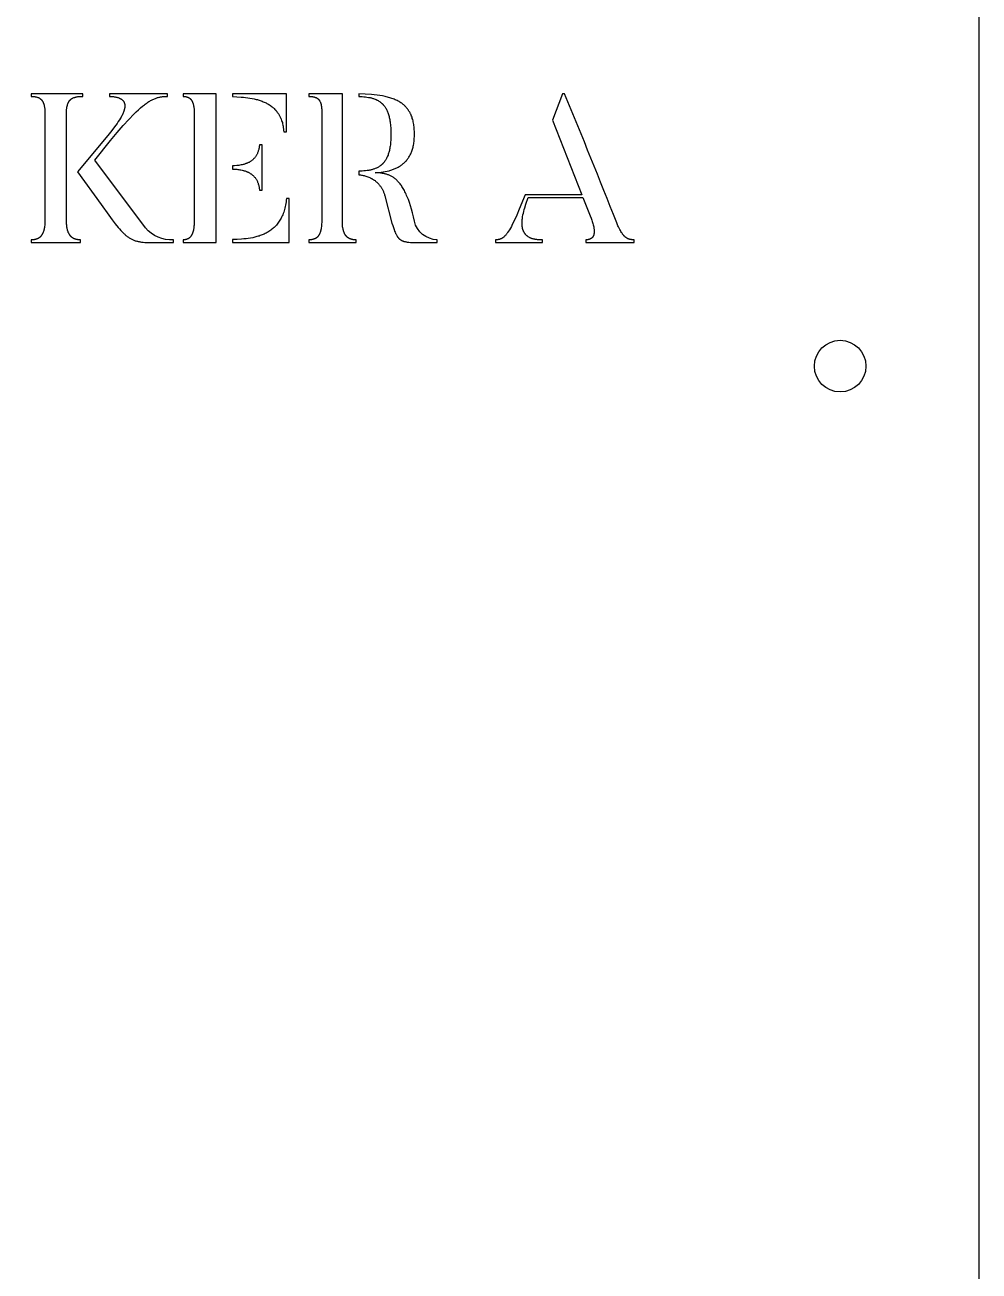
# Model space of a CAD drawing. Header units: millimetres. Extents: x 3735 to 5333, y 3252 to 4770.
# Drawn here: x 5236.9 to 5333.1, y 3485.7 to 3611.3 of the extents above; entities that cross this region are included whole.
import ezdxf

# ---------------------------------------------------------------- set-up
doc = ezdxf.new("R2010")
doc.units = ezdxf.units.MM
doc.layers.add('ext', color=18, linetype='Continuous', true_color=0x000000)
doc.layers.add('MASHARAB', color=6, linetype='Continuous', true_color=0xff00ff)

msp = doc.modelspace()

# ---------------------------------------------------------------- linework, layer by layer
at = {"layer": 'ext'}
msp.add_lwpolyline([(5333.06, 3736.8), (4465.06, 3736.8), (4465.06, 3251.8), (5333.06, 3251.8)], close=True, dxfattribs=at)
at = {"layer": 'MASHARAB'}
for points in [[(5242.74, 3604.05), (5242.74, 3604.33), (5237.54, 3604.33), (5237.54, 3604.05), (5237.63, 3604.05), (5237.71, 3604.05), (5237.79, 3604.04), (5237.83, 3604.04), (5237.87, 3604.03), (5237.9, 3604.03), (5237.94, 3604.02), (5237.98, 3604.02), (5238.01, 3604.01), (5238.04, 3604), (5238.08, 3603.99), (5238.11, 3603.98), (5238.14, 3603.97), (5238.18, 3603.96), (5238.21, 3603.95), (5238.24, 3603.94), (5238.27, 3603.93), (5238.3, 3603.91), (5238.32, 3603.9), (5238.35, 3603.88), (5238.38, 3603.87), (5238.4, 3603.85), (5238.42, 3603.84), (5238.43, 3603.83), (5238.44, 3603.82), (5238.46, 3603.81), (5238.47, 3603.8), (5238.48, 3603.79), (5238.49, 3603.78), (5238.5, 3603.77), (5238.51, 3603.76), (5238.53, 3603.75), (5238.54, 3603.74), (5238.55, 3603.73), (5238.56, 3603.72), (5238.57, 3603.71), (5238.58, 3603.69), (5238.59, 3603.68), (5238.6, 3603.67), (5238.61, 3603.66), (5238.63, 3603.63), (5238.65, 3603.6), (5238.67, 3603.57), (5238.69, 3603.54), (5238.7, 3603.51), (5238.72, 3603.48), (5238.73, 3603.45), (5238.75, 3603.41), (5238.76, 3603.38), (5238.78, 3603.34), (5238.79, 3603.31), (5238.8, 3603.27), (5238.81, 3603.23), (5238.82, 3603.19), (5238.83, 3603.15), (5238.84, 3603.1), (5238.85, 3603.06), (5238.86, 3603.01), (5238.87, 3602.97), (5238.88, 3602.92), (5238.89, 3602.82), (5238.9, 3602.71), (5238.9, 3602.6), (5238.91, 3602.49), (5238.91, 3602.37), (5238.91, 3591.57), (5238.91, 3591.43), (5238.9, 3591.3), (5238.9, 3591.18), (5238.89, 3591.07), (5238.87, 3590.95), (5238.86, 3590.85), (5238.84, 3590.74), (5238.83, 3590.7), (5238.82, 3590.65), (5238.81, 3590.6), (5238.8, 3590.56), (5238.79, 3590.51), (5238.77, 3590.47), (5238.76, 3590.43), (5238.74, 3590.39), (5238.73, 3590.35), (5238.71, 3590.31), (5238.7, 3590.27), (5238.68, 3590.24), (5238.66, 3590.2), (5238.64, 3590.17), (5238.62, 3590.13), (5238.6, 3590.1), (5238.58, 3590.07), (5238.56, 3590.04), (5238.54, 3590.01), (5238.52, 3589.99), (5238.49, 3589.96), (5238.47, 3589.93), (5238.45, 3589.91), (5238.42, 3589.89), (5238.4, 3589.86), (5238.37, 3589.84), (5238.34, 3589.82), (5238.31, 3589.8), (5238.29, 3589.79), (5238.26, 3589.77), (5238.23, 3589.75), (5238.2, 3589.74), (5238.17, 3589.72), (5238.14, 3589.71), (5238.1, 3589.7), (5238.07, 3589.68), (5238.04, 3589.67), (5238, 3589.66), (5237.97, 3589.65), (5237.93, 3589.64), (5237.9, 3589.64), (5237.86, 3589.63), (5237.82, 3589.62), (5237.78, 3589.62), (5237.75, 3589.61), (5237.71, 3589.61), (5237.67, 3589.61), (5237.63, 3589.61), (5237.59, 3589.61), (5237.54, 3589.61), (5237.54, 3589.33), (5242.51, 3589.33), (5242.51, 3589.61), (5242.47, 3589.61), (5242.42, 3589.61), (5242.38, 3589.61), (5242.34, 3589.61), (5242.3, 3589.61), (5242.26, 3589.62), (5242.22, 3589.62), (5242.18, 3589.63), (5242.15, 3589.64), (5242.11, 3589.64), (5242.07, 3589.65), (5242.04, 3589.66), (5242, 3589.67), (5241.97, 3589.68), (5241.93, 3589.7), (5241.9, 3589.71), (5241.87, 3589.72), (5241.83, 3589.74), (5241.8, 3589.75), (5241.77, 3589.77), (5241.74, 3589.79), (5241.71, 3589.8), (5241.68, 3589.82), (5241.65, 3589.84), (5241.63, 3589.86), (5241.6, 3589.89), (5241.57, 3589.91), (5241.55, 3589.93), (5241.52, 3589.96), (5241.5, 3589.99), (5241.47, 3590.01), (5241.45, 3590.04), (5241.43, 3590.07), (5241.41, 3590.1), (5241.39, 3590.13), (5241.37, 3590.17), (5241.35, 3590.2), (5241.33, 3590.24), (5241.31, 3590.27), (5241.29, 3590.31), (5241.27, 3590.35), (5241.26, 3590.39), (5241.24, 3590.43), (5241.23, 3590.47), (5241.21, 3590.51), (5241.2, 3590.56), (5241.19, 3590.6), (5241.18, 3590.65), (5241.16, 3590.7), (5241.15, 3590.74), (5241.14, 3590.8), (5241.13, 3590.85), (5241.12, 3590.95), (5241.11, 3591.07), (5241.09, 3591.18), (5241.09, 3591.3), (5241.08, 3591.43), (5241.08, 3591.57), (5241.08, 3602.37), (5241.08, 3602.51), (5241.09, 3602.64), (5241.09, 3602.71), (5241.1, 3602.77), (5241.11, 3602.83), (5241.11, 3602.89), (5241.12, 3602.94), (5241.13, 3603), (5241.14, 3603.05), (5241.15, 3603.1), (5241.17, 3603.15), (5241.18, 3603.2), (5241.19, 3603.24), (5241.21, 3603.29), (5241.23, 3603.33), (5241.24, 3603.37), (5241.26, 3603.41), (5241.28, 3603.45), (5241.3, 3603.48), (5241.31, 3603.5), (5241.32, 3603.52), (5241.33, 3603.54), (5241.34, 3603.55), (5241.35, 3603.57), (5241.36, 3603.58), (5241.37, 3603.6), (5241.38, 3603.61), (5241.39, 3603.63), (5241.41, 3603.64), (5241.42, 3603.66), (5241.43, 3603.67), (5241.44, 3603.69), (5241.45, 3603.7), (5241.47, 3603.71), (5241.48, 3603.72), (5241.49, 3603.74), (5241.51, 3603.75), (5241.52, 3603.76), (5241.53, 3603.77), (5241.55, 3603.78), (5241.56, 3603.79), (5241.57, 3603.8), (5241.59, 3603.81), (5241.6, 3603.82), (5241.62, 3603.83), (5241.63, 3603.84), (5241.65, 3603.85), (5241.68, 3603.87), (5241.71, 3603.89), (5241.74, 3603.9), (5241.77, 3603.92), (5241.81, 3603.93), (5241.84, 3603.94), (5241.87, 3603.95), (5241.91, 3603.96), (5241.94, 3603.97), (5241.98, 3603.98), (5242.01, 3603.99), (5242.05, 3604), (5242.09, 3604.01), (5242.13, 3604.01), (5242.16, 3604.02), (5242.24, 3604.03), (5242.32, 3604.04), (5242.4, 3604.04), (5242.49, 3604.05), (5242.57, 3604.05)], [(5252.84, 3589.61), (5252.84, 3589.33), (5256.17, 3589.33), (5256.17, 3604.33), (5252.84, 3604.33), (5252.84, 3604.05), (5252.89, 3604.05), (5252.93, 3604.05), (5252.97, 3604.05), (5253.01, 3604.04), (5253.05, 3604.04), (5253.09, 3604.03), (5253.12, 3604.03), (5253.16, 3604.02), (5253.2, 3604.01), (5253.23, 3604), (5253.25, 3604), (5253.26, 3603.99), (5253.28, 3603.99), (5253.3, 3603.98), (5253.31, 3603.97), (5253.33, 3603.97), (5253.34, 3603.96), (5253.36, 3603.95), (5253.37, 3603.95), (5253.39, 3603.94), (5253.4, 3603.93), (5253.41, 3603.92), (5253.43, 3603.92), (5253.44, 3603.91), (5253.46, 3603.9), (5253.47, 3603.89), (5253.48, 3603.88), (5253.5, 3603.87), (5253.51, 3603.86), (5253.52, 3603.85), (5253.53, 3603.84), (5253.54, 3603.83), (5253.56, 3603.82), (5253.57, 3603.81), (5253.58, 3603.8), (5253.59, 3603.79), (5253.6, 3603.78), (5253.61, 3603.77), (5253.62, 3603.75), (5253.63, 3603.74), (5253.64, 3603.73), (5253.65, 3603.72), (5253.66, 3603.7), (5253.67, 3603.69), (5253.68, 3603.68), (5253.69, 3603.66), (5253.71, 3603.64), (5253.73, 3603.61), (5253.74, 3603.58), (5253.76, 3603.55), (5253.77, 3603.51), (5253.79, 3603.48), (5253.8, 3603.45), (5253.82, 3603.41), (5253.83, 3603.38), (5253.84, 3603.34), (5253.85, 3603.3), (5253.86, 3603.26), (5253.87, 3603.22), (5253.88, 3603.18), (5253.9, 3603.1), (5253.91, 3603.01), (5253.93, 3602.92), (5253.94, 3602.82), (5253.95, 3602.72), (5253.96, 3602.62), (5253.96, 3602.51), (5253.97, 3602.29), (5253.97, 3602.05), (5253.97, 3591.82), (5253.97, 3591.56), (5253.96, 3591.31), (5253.95, 3591.19), (5253.94, 3591.08), (5253.93, 3590.97), (5253.92, 3590.86), (5253.91, 3590.76), (5253.89, 3590.67), (5253.87, 3590.57), (5253.85, 3590.48), (5253.84, 3590.44), (5253.83, 3590.4), (5253.81, 3590.36), (5253.8, 3590.32), (5253.79, 3590.28), (5253.77, 3590.24), (5253.76, 3590.21), (5253.74, 3590.17), (5253.73, 3590.14), (5253.71, 3590.1), (5253.69, 3590.07), (5253.67, 3590.04), (5253.65, 3590.01), (5253.63, 3589.98), (5253.62, 3589.97), (5253.61, 3589.95), (5253.6, 3589.94), (5253.59, 3589.92), (5253.58, 3589.91), (5253.57, 3589.9), (5253.56, 3589.89), (5253.55, 3589.87), (5253.54, 3589.86), (5253.53, 3589.85), (5253.51, 3589.84), (5253.5, 3589.83), (5253.49, 3589.82), (5253.48, 3589.81), (5253.46, 3589.8), (5253.45, 3589.79), (5253.44, 3589.78), (5253.42, 3589.77), (5253.41, 3589.76), (5253.4, 3589.75), (5253.38, 3589.74), (5253.37, 3589.73), (5253.35, 3589.72), (5253.34, 3589.71), (5253.32, 3589.71), (5253.31, 3589.7), (5253.29, 3589.69), (5253.28, 3589.69), (5253.26, 3589.68), (5253.25, 3589.67), (5253.23, 3589.67), (5253.22, 3589.66), (5253.2, 3589.66), (5253.18, 3589.65), (5253.17, 3589.65), (5253.15, 3589.64), (5253.13, 3589.64), (5253.11, 3589.63), (5253.08, 3589.63), (5253.04, 3589.62), (5253, 3589.61), (5252.96, 3589.61), (5252.92, 3589.61), (5252.88, 3589.61)], [(5262.98, 3600.49), (5263.26, 3600.49), (5263.26, 3604.33), (5257.83, 3604.33), (5257.83, 3604.03), (5258.26, 3604.01), (5258.7, 3603.99), (5258.92, 3603.97), (5259.14, 3603.94), (5259.36, 3603.92), (5259.58, 3603.88), (5259.79, 3603.85), (5260.01, 3603.8), (5260.21, 3603.75), (5260.32, 3603.73), (5260.42, 3603.7), (5260.52, 3603.67), (5260.62, 3603.63), (5260.72, 3603.6), (5260.82, 3603.56), (5260.92, 3603.52), (5261.01, 3603.48), (5261.11, 3603.44), (5261.2, 3603.4), (5261.29, 3603.35), (5261.38, 3603.3), (5261.47, 3603.25), (5261.55, 3603.19), (5261.64, 3603.14), (5261.72, 3603.08), (5261.8, 3603.02), (5261.88, 3602.95), (5261.95, 3602.89), (5262.03, 3602.82), (5262.1, 3602.74), (5262.13, 3602.71), (5262.17, 3602.67), (5262.2, 3602.63), (5262.23, 3602.59), (5262.27, 3602.55), (5262.3, 3602.51), (5262.33, 3602.47), (5262.36, 3602.43), (5262.39, 3602.38), (5262.42, 3602.34), (5262.45, 3602.3), (5262.48, 3602.25), (5262.51, 3602.2), (5262.53, 3602.16), (5262.56, 3602.11), (5262.59, 3602.06), (5262.61, 3602.01), (5262.63, 3601.96), (5262.66, 3601.91), (5262.68, 3601.86), (5262.72, 3601.75), (5262.77, 3601.64), (5262.8, 3601.53), (5262.84, 3601.41), (5262.87, 3601.29), (5262.9, 3601.17), (5262.92, 3601.04), (5262.94, 3600.91), (5262.96, 3600.77), (5262.97, 3600.64)], [(5268.89, 3591.54), (5268.89, 3604.33), (5265.5, 3604.33), (5265.5, 3604.05), (5265.59, 3604.05), (5265.67, 3604.05), (5265.75, 3604.04), (5265.82, 3604.04), (5265.86, 3604.03), (5265.9, 3604.03), (5265.93, 3604.02), (5265.97, 3604.02), (5266, 3604.01), (5266.04, 3604), (5266.07, 3603.99), (5266.1, 3603.98), (5266.13, 3603.97), (5266.16, 3603.96), (5266.19, 3603.95), (5266.22, 3603.94), (5266.25, 3603.93), (5266.28, 3603.92), (5266.29, 3603.91), (5266.3, 3603.9), (5266.32, 3603.89), (5266.33, 3603.89), (5266.34, 3603.88), (5266.35, 3603.87), (5266.37, 3603.86), (5266.38, 3603.86), (5266.39, 3603.85), (5266.4, 3603.84), (5266.41, 3603.83), (5266.43, 3603.82), (5266.44, 3603.81), (5266.45, 3603.8), (5266.46, 3603.79), (5266.47, 3603.78), (5266.48, 3603.77), (5266.49, 3603.76), (5266.5, 3603.75), (5266.51, 3603.74), (5266.52, 3603.73), (5266.53, 3603.71), (5266.54, 3603.7), (5266.55, 3603.69), (5266.56, 3603.68), (5266.57, 3603.67), (5266.58, 3603.65), (5266.59, 3603.64), (5266.59, 3603.63), (5266.6, 3603.61), (5266.62, 3603.58), (5266.63, 3603.56), (5266.65, 3603.52), (5266.66, 3603.49), (5266.68, 3603.46), (5266.69, 3603.43), (5266.7, 3603.39), (5266.71, 3603.36), (5266.73, 3603.32), (5266.74, 3603.28), (5266.75, 3603.24), (5266.75, 3603.2), (5266.76, 3603.16), (5266.77, 3603.12), (5266.78, 3603.07), (5266.79, 3602.98), (5266.8, 3602.88), (5266.81, 3602.78), (5266.82, 3602.67), (5266.82, 3602.55), (5266.82, 3602.43), (5266.82, 3591.82), (5266.82, 3591.5), (5266.81, 3591.35), (5266.8, 3591.21), (5266.79, 3591.08), (5266.78, 3590.95), (5266.76, 3590.83), (5266.74, 3590.72), (5266.72, 3590.61), (5266.71, 3590.56), (5266.7, 3590.51), (5266.69, 3590.47), (5266.67, 3590.42), (5266.66, 3590.38), (5266.64, 3590.33), (5266.63, 3590.29), (5266.61, 3590.25), (5266.6, 3590.21), (5266.58, 3590.18), (5266.56, 3590.14), (5266.54, 3590.11), (5266.52, 3590.07), (5266.5, 3590.04), (5266.49, 3590.03), (5266.48, 3590.01), (5266.47, 3590), (5266.46, 3589.98), (5266.45, 3589.97), (5266.44, 3589.96), (5266.43, 3589.94), (5266.42, 3589.93), (5266.41, 3589.92), (5266.39, 3589.9), (5266.38, 3589.89), (5266.37, 3589.88), (5266.36, 3589.87), (5266.34, 3589.86), (5266.33, 3589.85), (5266.32, 3589.83), (5266.31, 3589.82), (5266.29, 3589.81), (5266.28, 3589.8), (5266.27, 3589.79), (5266.25, 3589.79), (5266.24, 3589.78), (5266.23, 3589.77), (5266.21, 3589.76), (5266.2, 3589.75), (5266.18, 3589.74), (5266.17, 3589.73), (5266.15, 3589.73), (5266.14, 3589.72), (5266.12, 3589.71), (5266.11, 3589.71), (5266.09, 3589.7), (5266.06, 3589.69), (5266.03, 3589.68), (5265.99, 3589.67), (5265.96, 3589.66), (5265.93, 3589.65), (5265.89, 3589.64), (5265.86, 3589.63), (5265.82, 3589.63), (5265.78, 3589.62), (5265.74, 3589.62), (5265.7, 3589.61), (5265.66, 3589.61), (5265.62, 3589.61), (5265.58, 3589.61), (5265.5, 3589.61), (5265.5, 3589.33), (5270.27, 3589.33), (5270.27, 3589.61), (5270.19, 3589.61), (5270.15, 3589.61), (5270.11, 3589.61), (5270.07, 3589.61), (5270.03, 3589.62), (5269.99, 3589.62), (5269.96, 3589.63), (5269.92, 3589.63), (5269.88, 3589.64), (5269.85, 3589.65), (5269.81, 3589.66), (5269.78, 3589.67), (5269.74, 3589.68), (5269.71, 3589.69), (5269.68, 3589.7), (5269.65, 3589.71), (5269.61, 3589.73), (5269.58, 3589.74), (5269.55, 3589.76), (5269.52, 3589.78), (5269.5, 3589.79), (5269.47, 3589.81), (5269.44, 3589.83), (5269.41, 3589.85), (5269.39, 3589.87), (5269.36, 3589.9), (5269.34, 3589.92), (5269.31, 3589.94), (5269.29, 3589.97), (5269.27, 3590), (5269.24, 3590.02), (5269.22, 3590.05), (5269.2, 3590.08), (5269.18, 3590.11), (5269.16, 3590.15), (5269.14, 3590.18), (5269.12, 3590.21), (5269.11, 3590.25), (5269.09, 3590.28), (5269.07, 3590.32), (5269.06, 3590.36), (5269.04, 3590.4), (5269.03, 3590.44), (5269.01, 3590.49), (5269, 3590.53), (5268.99, 3590.57), (5268.98, 3590.62), (5268.97, 3590.67), (5268.96, 3590.72), (5268.95, 3590.77), (5268.94, 3590.82), (5268.92, 3590.93), (5268.91, 3591.04), (5268.9, 3591.16), (5268.89, 3591.28), (5268.89, 3591.41)], [(5260.53, 3594.61), (5260.81, 3594.61), (5260.81, 3599.19), (5260.53, 3599.19), (5260.53, 3599.11), (5260.52, 3599.02), (5260.5, 3598.94), (5260.49, 3598.86), (5260.48, 3598.78), (5260.46, 3598.71), (5260.44, 3598.64), (5260.42, 3598.57), (5260.4, 3598.5), (5260.37, 3598.43), (5260.35, 3598.37), (5260.32, 3598.3), (5260.29, 3598.24), (5260.26, 3598.19), (5260.23, 3598.13), (5260.2, 3598.08), (5260.16, 3598.02), (5260.13, 3597.97), (5260.09, 3597.92), (5260.06, 3597.88), (5260.02, 3597.83), (5259.98, 3597.79), (5259.94, 3597.75), (5259.89, 3597.71), (5259.85, 3597.67), (5259.81, 3597.63), (5259.76, 3597.6), (5259.72, 3597.56), (5259.67, 3597.53), (5259.62, 3597.5), (5259.57, 3597.47), (5259.53, 3597.44), (5259.48, 3597.41), (5259.43, 3597.39), (5259.37, 3597.36), (5259.32, 3597.34), (5259.27, 3597.32), (5259.22, 3597.3), (5259.17, 3597.28), (5259.11, 3597.26), (5259.06, 3597.24), (5259.01, 3597.23), (5258.95, 3597.21), (5258.9, 3597.2), (5258.79, 3597.17), (5258.68, 3597.15), (5258.57, 3597.13), (5258.46, 3597.11), (5258.35, 3597.1), (5258.24, 3597.09), (5258.03, 3597.07), (5257.83, 3597.06), (5257.83, 3596.74), (5258.03, 3596.73), (5258.24, 3596.72), (5258.35, 3596.7), (5258.45, 3596.69), (5258.56, 3596.67), (5258.67, 3596.65), (5258.78, 3596.63), (5258.89, 3596.6), (5258.94, 3596.59), (5259, 3596.57), (5259.05, 3596.56), (5259.1, 3596.54), (5259.16, 3596.52), (5259.21, 3596.5), (5259.26, 3596.48), (5259.31, 3596.46), (5259.37, 3596.43), (5259.42, 3596.41), (5259.47, 3596.38), (5259.52, 3596.36), (5259.57, 3596.33), (5259.61, 3596.3), (5259.66, 3596.27), (5259.71, 3596.24), (5259.76, 3596.2), (5259.8, 3596.17), (5259.84, 3596.13), (5259.89, 3596.09), (5259.93, 3596.05), (5259.97, 3596.01), (5260.01, 3595.96), (5260.05, 3595.92), (5260.09, 3595.87), (5260.13, 3595.82), (5260.16, 3595.77), (5260.2, 3595.72), (5260.23, 3595.67), (5260.26, 3595.61), (5260.29, 3595.55), (5260.32, 3595.49), (5260.35, 3595.43), (5260.37, 3595.37), (5260.4, 3595.3), (5260.42, 3595.23), (5260.44, 3595.16), (5260.46, 3595.09), (5260.48, 3595.02), (5260.49, 3594.94), (5260.5, 3594.86), (5260.52, 3594.78), (5260.53, 3594.7)], [(5257.83, 3589.63), (5257.83, 3589.33), (5263.54, 3589.33), (5263.54, 3593.76), (5263.26, 3593.76), (5263.24, 3593.59), (5263.22, 3593.42), (5263.2, 3593.26), (5263.17, 3593.11), (5263.14, 3592.96), (5263.1, 3592.81), (5263.06, 3592.67), (5263.02, 3592.53), (5262.98, 3592.39), (5262.93, 3592.26), (5262.88, 3592.14), (5262.83, 3592.02), (5262.77, 3591.9), (5262.72, 3591.78), (5262.66, 3591.67), (5262.59, 3591.57), (5262.53, 3591.47), (5262.46, 3591.37), (5262.39, 3591.27), (5262.32, 3591.18), (5262.24, 3591.09), (5262.17, 3591.01), (5262.09, 3590.93), (5262.01, 3590.85), (5261.92, 3590.77), (5261.84, 3590.7), (5261.75, 3590.63), (5261.67, 3590.57), (5261.58, 3590.51), (5261.48, 3590.45), (5261.39, 3590.39), (5261.3, 3590.34), (5261.2, 3590.28), (5261.1, 3590.23), (5261, 3590.19), (5260.9, 3590.14), (5260.8, 3590.1), (5260.7, 3590.06), (5260.6, 3590.03), (5260.49, 3589.99), (5260.39, 3589.96), (5260.28, 3589.93), (5260.17, 3589.9), (5260.06, 3589.87), (5259.85, 3589.82), (5259.62, 3589.78), (5259.4, 3589.75), (5259.18, 3589.72), (5258.95, 3589.69), (5258.73, 3589.67), (5258.28, 3589.64)]]:
    msp.add_lwpolyline(points, close=True, dxfattribs=at)
for points in [[(5249.58, 3589.33), (5251.86, 3589.33), (5251.86, 3589.61, -0.235623), (5249.05, 3590.8), (5243.94, 3597.64), (5245.51, 3599.61), (5246.19, 3600.42), (5246.8, 3601.13), (5247.36, 3601.74), (5247.87, 3602.26), (5248.1, 3602.49), (5248.33, 3602.7), (5248.54, 3602.89), (5248.74, 3603.06), (5248.94, 3603.21), (5249.03, 3603.28), (5249.13, 3603.35), (5249.22, 3603.41), (5249.3, 3603.47), (5249.39, 3603.53), (5249.48, 3603.58), (5249.56, 3603.63), (5249.64, 3603.67), (5249.72, 3603.71), (5249.8, 3603.75), (5249.88, 3603.79), (5249.96, 3603.82), (5250.04, 3603.85), (5250.11, 3603.88), (5250.19, 3603.9), (5250.26, 3603.93), (5250.33, 3603.95), (5250.41, 3603.97), (5250.48, 3603.98), (5250.55, 3604), (5250.62, 3604.01), (5250.69, 3604.02), (5250.76, 3604.03), (5250.84, 3604.03), (5250.91, 3604.04), (5250.98, 3604.04), (5251.12, 3604.05), (5251.27, 3604.05), (5251.27, 3604.33), (5245.41, 3604.33), (5245.41, 3604.05), (5245.55, 3604.05), (5245.69, 3604.04), (5245.75, 3604.03), (5245.82, 3604.03), (5245.88, 3604.02), (5245.94, 3604.01), (5245.99, 3604), (5246.05, 3603.99), (5246.1, 3603.98), (5246.16, 3603.97), (5246.21, 3603.96), (5246.25, 3603.94), (5246.3, 3603.93), (5246.35, 3603.91), (5246.39, 3603.89), (5246.43, 3603.88), (5246.47, 3603.86), (5246.51, 3603.84), (5246.53, 3603.83), (5246.54, 3603.82), (5246.56, 3603.81), (5246.58, 3603.8), (5246.59, 3603.79), (5246.61, 3603.78), (5246.63, 3603.77), (5246.64, 3603.76), (5246.66, 3603.75), (5246.67, 3603.73), (5246.69, 3603.72), (5246.7, 3603.71), (5246.71, 3603.7), (5246.73, 3603.69), (5246.74, 3603.67), (5246.75, 3603.66), (5246.76, 3603.65), (5246.78, 3603.64), (5246.79, 3603.62), (5246.8, 3603.61), (5246.81, 3603.6), (5246.82, 3603.58), (5246.83, 3603.57), (5246.84, 3603.56), (5246.85, 3603.54), (5246.85, 3603.53), (5246.86, 3603.51), (5246.87, 3603.5), (5246.88, 3603.48), (5246.89, 3603.47), (5246.89, 3603.45), (5246.9, 3603.44), (5246.91, 3603.42), (5246.91, 3603.41), (5246.92, 3603.39), (5246.92, 3603.38), (5246.93, 3603.36), (5246.93, 3603.34), (5246.94, 3603.33), (5246.94, 3603.31), (5246.94, 3603.3), (5246.95, 3603.28), (5246.95, 3603.26), (5246.95, 3603.25), (5246.95, 3603.23), (5246.96, 3603.21), (5246.96, 3603.19), (5246.96, 3603.18), (5246.96, 3603.14), (5246.96, 3603.11), (5246.96, 3603.07), (5246.96, 3603.03), (5246.96, 3603), (5246.95, 3602.96), (5246.95, 3602.92), (5246.94, 3602.88), (5246.94, 3602.84), (5246.93, 3602.81), (5246.92, 3602.77), (5246.91, 3602.73), (5246.9, 3602.69), (5246.89, 3602.65), (5246.87, 3602.61), (5246.86, 3602.56), (5246.83, 3602.48), (5246.8, 3602.4), (5246.76, 3602.31), (5246.72, 3602.23), (5246.68, 3602.14), (5246.63, 3602.05), (5246.59, 3601.96), (5246.53, 3601.87), (5246.43, 3601.7), (5246.31, 3601.52), (5246.19, 3601.34), (5246.06, 3601.16), (5245.93, 3600.98), (5245.67, 3600.63), (5245.4, 3600.3), (5244.9, 3599.7), (5242.21, 3596.44), (5244.58, 3593.18), (5245.35, 3592.1), (5245.68, 3591.63), (5245.99, 3591.23), (5246.28, 3590.86), (5246.42, 3590.7), (5246.56, 3590.55), (5246.69, 3590.41), (5246.82, 3590.28), (5246.89, 3590.22), (5246.95, 3590.16), (5247.01, 3590.1), (5247.08, 3590.05), (5247.14, 3590), (5247.21, 3589.95), (5247.27, 3589.9), (5247.34, 3589.86), (5247.4, 3589.82), (5247.47, 3589.77), (5247.53, 3589.74), (5247.6, 3589.7), (5247.67, 3589.67), (5247.74, 3589.63), (5247.81, 3589.6), (5247.88, 3589.57), (5247.95, 3589.55), (5248.02, 3589.52), (5248.09, 3589.5), (5248.17, 3589.48), (5248.24, 3589.46), (5248.32, 3589.44), (5248.4, 3589.42), (5248.48, 3589.41), (5248.56, 3589.39), (5248.64, 3589.38), (5248.73, 3589.37), (5248.81, 3589.36), (5248.99, 3589.35), (5249.18, 3589.34), (5249.38, 3589.33)], [(5276.15, 3591.48), (5276.06, 3591.91), (5275.96, 3592.31), (5275.86, 3592.68), (5275.76, 3593.03), (5275.65, 3593.36), (5275.54, 3593.67), (5275.43, 3593.95), (5275.37, 3594.08), (5275.32, 3594.21), (5275.26, 3594.33), (5275.2, 3594.45), (5275.14, 3594.57), (5275.08, 3594.68), (5275.02, 3594.78), (5274.96, 3594.88), (5274.9, 3594.98), (5274.84, 3595.07), (5274.78, 3595.15), (5274.71, 3595.24), (5274.65, 3595.32), (5274.59, 3595.39), (5274.52, 3595.46), (5274.46, 3595.53), (5274.4, 3595.59), (5274.33, 3595.65), (5274.27, 3595.71), (5274.2, 3595.76), (5274.13, 3595.82), (5274.07, 3595.86), (5274, 3595.91), (5273.94, 3595.95), (5273.87, 3595.99), (5273.8, 3596.02), (5273.74, 3596.06), (5273.67, 3596.09), (5273.6, 3596.12), (5273.53, 3596.14), (5273.47, 3596.17), (5273.4, 3596.19), (5273.33, 3596.21), (5273.26, 3596.23), (5273.2, 3596.25), (5273.13, 3596.26), (5273.06, 3596.28), (5272.99, 3596.29), (5272.93, 3596.3), (5272.86, 3596.31), (5272.72, 3596.32), (5272.59, 3596.34), (5272.45, 3596.35), (5272.19, 3596.36), (5272.4, 3596.38), (5272.61, 3596.4), (5272.81, 3596.42), (5273.01, 3596.45), (5273.21, 3596.49), (5273.4, 3596.53), (5273.59, 3596.57), (5273.68, 3596.6), (5273.77, 3596.62), (5273.86, 3596.65), (5273.95, 3596.68), (5274.03, 3596.71), (5274.12, 3596.75), (5274.2, 3596.78), (5274.28, 3596.82), (5274.37, 3596.86), (5274.45, 3596.89), (5274.52, 3596.94), (5274.6, 3596.98), (5274.67, 3597.02), (5274.75, 3597.07), (5274.82, 3597.12), (5274.89, 3597.17), (5274.96, 3597.22), (5275.03, 3597.28), (5275.09, 3597.34), (5275.15, 3597.39), (5275.22, 3597.45), (5275.28, 3597.52), (5275.34, 3597.58), (5275.39, 3597.65), (5275.45, 3597.72), (5275.5, 3597.79), (5275.55, 3597.86), (5275.6, 3597.94), (5275.65, 3598.02), (5275.69, 3598.1), (5275.74, 3598.18), (5275.78, 3598.27), (5275.82, 3598.36), (5275.85, 3598.45), (5275.89, 3598.54), (5275.92, 3598.64), (5275.95, 3598.73), (5275.98, 3598.84), (5276.01, 3598.94), (5276.03, 3599.05), (5276.06, 3599.15), (5276.08, 3599.27), (5276.09, 3599.38), (5276.11, 3599.5), (5276.12, 3599.62), (5276.13, 3599.74), (5276.14, 3599.86), (5276.15, 3599.99), (5276.15, 3600.12), (5276.15, 3600.26), (5276.15, 3600.41), (5276.15, 3600.56), (5276.14, 3600.7), (5276.13, 3600.84), (5276.12, 3600.98), (5276.1, 3601.11), (5276.08, 3601.24), (5276.06, 3601.37), (5276.03, 3601.49), (5276.01, 3601.61), (5275.98, 3601.72), (5275.94, 3601.84), (5275.91, 3601.95), (5275.87, 3602.05), (5275.82, 3602.15), (5275.78, 3602.25), (5275.76, 3602.3), (5275.73, 3602.35), (5275.71, 3602.4), (5275.68, 3602.45), (5275.66, 3602.49), (5275.63, 3602.54), (5275.6, 3602.58), (5275.57, 3602.63), (5275.54, 3602.67), (5275.52, 3602.71), (5275.48, 3602.75), (5275.45, 3602.79), (5275.42, 3602.83), (5275.39, 3602.87), (5275.36, 3602.91), (5275.32, 3602.95), (5275.29, 3602.99), (5275.25, 3603.02), (5275.22, 3603.06), (5275.18, 3603.1), (5275.14, 3603.13), (5275.11, 3603.17), (5275.07, 3603.2), (5275.03, 3603.23), (5274.99, 3603.26), (5274.95, 3603.3), (5274.87, 3603.36), (5274.78, 3603.42), (5274.69, 3603.47), (5274.6, 3603.53), (5274.51, 3603.58), (5274.41, 3603.63), (5274.31, 3603.68), (5274.21, 3603.72), (5274.11, 3603.77), (5274, 3603.81), (5273.89, 3603.85), (5273.78, 3603.89), (5273.67, 3603.92), (5273.55, 3603.96), (5273.43, 3603.99), (5273.31, 3604.02), (5273.19, 3604.05), (5272.93, 3604.1), (5272.67, 3604.14), (5272.4, 3604.18), (5272.11, 3604.21), (5271.82, 3604.24), (5271.2, 3604.28), (5270.55, 3604.31), (5270.55, 3604.05), (5270.89, 3604.03), (5271.05, 3604.02), (5271.21, 3604.01), (5271.37, 3603.99), (5271.53, 3603.96), (5271.6, 3603.95), (5271.68, 3603.93), (5271.75, 3603.91), (5271.83, 3603.9), (5271.9, 3603.88), (5271.97, 3603.86), (5272.04, 3603.83), (5272.11, 3603.81), (5272.18, 3603.78), (5272.25, 3603.75), (5272.31, 3603.73), (5272.38, 3603.69), (5272.44, 3603.66), (5272.51, 3603.63), (5272.57, 3603.59), (5272.63, 3603.55), (5272.69, 3603.51), (5272.71, 3603.49), (5272.74, 3603.46), (5272.77, 3603.44), (5272.8, 3603.42), (5272.83, 3603.39), (5272.86, 3603.37), (5272.88, 3603.34), (5272.91, 3603.32), (5272.94, 3603.29), (5272.96, 3603.27), (5272.99, 3603.24), (5273.01, 3603.21), (5273.04, 3603.18), (5273.06, 3603.15), (5273.09, 3603.12), (5273.11, 3603.09), (5273.13, 3603.06), (5273.16, 3603.03), (5273.2, 3602.96), (5273.25, 3602.89), (5273.29, 3602.82), (5273.33, 3602.75), (5273.37, 3602.67), (5273.41, 3602.59), (5273.44, 3602.51), (5273.48, 3602.42), (5273.51, 3602.33), (5273.54, 3602.24), (5273.57, 3602.14), (5273.6, 3602.04), (5273.62, 3601.94), (5273.65, 3601.83), (5273.67, 3601.72), (5273.69, 3601.61), (5273.71, 3601.49), (5273.72, 3601.37), (5273.74, 3601.24), (5273.75, 3601.11), (5273.77, 3600.84), (5273.78, 3600.56), (5273.79, 3600.26), (5273.78, 3599.96), (5273.77, 3599.68), (5273.75, 3599.42), (5273.74, 3599.29), (5273.73, 3599.17), (5273.71, 3599.05), (5273.69, 3598.94), (5273.67, 3598.82), (5273.65, 3598.72), (5273.63, 3598.61), (5273.6, 3598.51), (5273.58, 3598.41), (5273.55, 3598.32), (5273.52, 3598.22), (5273.49, 3598.13), (5273.45, 3598.05), (5273.42, 3597.97), (5273.38, 3597.89), (5273.34, 3597.81), (5273.3, 3597.74), (5273.26, 3597.67), (5273.22, 3597.6), (5273.18, 3597.53), (5273.15, 3597.5), (5273.13, 3597.47), (5273.11, 3597.44), (5273.08, 3597.41), (5273.06, 3597.38), (5273.03, 3597.35), (5273.01, 3597.32), (5272.98, 3597.3), (5272.96, 3597.27), (5272.93, 3597.24), (5272.91, 3597.22), (5272.88, 3597.19), (5272.85, 3597.17), (5272.82, 3597.15), (5272.8, 3597.12), (5272.77, 3597.1), (5272.74, 3597.08), (5272.71, 3597.06), (5272.68, 3597.03), (5272.65, 3597.01), (5272.59, 3596.98), (5272.53, 3596.94), (5272.47, 3596.9), (5272.41, 3596.87), (5272.34, 3596.84), (5272.28, 3596.81), (5272.21, 3596.78), (5272.14, 3596.75), (5272.07, 3596.73), (5272, 3596.71), (5271.93, 3596.69), (5271.85, 3596.67), (5271.78, 3596.65), (5271.71, 3596.63), (5271.63, 3596.62), (5271.55, 3596.6), (5271.39, 3596.58), (5271.23, 3596.56), (5271.07, 3596.54), (5270.9, 3596.53), (5270.55, 3596.51), (5270.55, 3596.17), (5270.63, 3596.16), (5270.72, 3596.14), (5270.81, 3596.13), (5270.9, 3596.11), (5270.99, 3596.09), (5271.08, 3596.07), (5271.17, 3596.04), (5271.27, 3596.02), (5271.37, 3595.99), (5271.46, 3595.95), (5271.56, 3595.91), (5271.66, 3595.87), (5271.7, 3595.85), (5271.75, 3595.82), (5271.8, 3595.8), (5271.85, 3595.77), (5271.9, 3595.75), (5271.94, 3595.72), (5271.99, 3595.69), (5272.04, 3595.66), (5272.08, 3595.63), (5272.13, 3595.6), (5272.18, 3595.57), (5272.22, 3595.53), (5272.27, 3595.49), (5272.31, 3595.46), (5272.35, 3595.42), (5272.4, 3595.38), (5272.44, 3595.34), (5272.48, 3595.3), (5272.52, 3595.25), (5272.57, 3595.21), (5272.61, 3595.16), (5272.64, 3595.11), (5272.68, 3595.06), (5272.72, 3595.01), (5272.76, 3594.96), (5272.79, 3594.9), (5272.83, 3594.85), (5272.86, 3594.79), (5272.9, 3594.73), (5272.93, 3594.67), (5272.96, 3594.61), (5272.99, 3594.55), (5273.02, 3594.48), (5273.05, 3594.41), (5273.07, 3594.34), (5273.1, 3594.27), (5273.12, 3594.2), (5273.15, 3594.13), (5273.17, 3594.05), (5273.89, 3591.3), (5273.96, 3591.06), (5274.03, 3590.85), (5274.1, 3590.65), (5274.16, 3590.47), (5274.2, 3590.39), (5274.23, 3590.31), (5274.26, 3590.23), (5274.3, 3590.16), (5274.33, 3590.1), (5274.37, 3590.03), (5274.39, 3590), (5274.41, 3589.97), (5274.43, 3589.94), (5274.45, 3589.92), (5274.46, 3589.89), (5274.48, 3589.86), (5274.5, 3589.84), (5274.52, 3589.81), (5274.55, 3589.79), (5274.57, 3589.77), (5274.59, 3589.75), (5274.61, 3589.72), (5274.63, 3589.7), (5274.65, 3589.68), (5274.68, 3589.66), (5274.7, 3589.65), (5274.73, 3589.63), (5274.75, 3589.61), (5274.77, 3589.59), (5274.8, 3589.58), (5274.83, 3589.56), (5274.85, 3589.55), (5274.88, 3589.54), (5274.91, 3589.52), (5274.93, 3589.51), (5274.96, 3589.5), (5274.99, 3589.49), (5275.02, 3589.47), (5275.05, 3589.46), (5275.08, 3589.45), (5275.11, 3589.44), (5275.14, 3589.44), (5275.18, 3589.43), (5275.21, 3589.42), (5275.28, 3589.4), (5275.35, 3589.39), (5275.43, 3589.38), (5275.5, 3589.37), (5275.58, 3589.36), (5275.75, 3589.35), (5275.94, 3589.34), (5276.35, 3589.33), (5276.83, 3589.33), (5278.45, 3589.33), (5278.45, 3589.61, -0.345161)], [(5296.54, 3591.33, 0.004811), (5291.28, 3604.33), (5291.07, 3604.33), (5290.07, 3601.67), (5293.03, 3594.14), (5287.3, 3594.14), (5286.72, 3592.68), (5286.46, 3592.09), (5286.23, 3591.58), (5286.02, 3591.14), (5285.92, 3590.95), (5285.82, 3590.78), (5285.73, 3590.62), (5285.64, 3590.47), (5285.55, 3590.34), (5285.51, 3590.28), (5285.47, 3590.23), (5285.43, 3590.18), (5285.39, 3590.13), (5285.35, 3590.08), (5285.31, 3590.04), (5285.27, 3589.99), (5285.23, 3589.96), (5285.2, 3589.92), (5285.16, 3589.89), (5285.12, 3589.86), (5285.09, 3589.83), (5285.07, 3589.82), (5285.05, 3589.8), (5285.03, 3589.79), (5285.02, 3589.78), (5285, 3589.77), (5284.98, 3589.76), (5284.96, 3589.75), (5284.94, 3589.74), (5284.93, 3589.73), (5284.91, 3589.72), (5284.89, 3589.71), (5284.87, 3589.7), (5284.86, 3589.7), (5284.84, 3589.69), (5284.82, 3589.68), (5284.81, 3589.68), (5284.79, 3589.67), (5284.77, 3589.66), (5284.75, 3589.66), (5284.74, 3589.65), (5284.7, 3589.65), (5284.67, 3589.64), (5284.63, 3589.63), (5284.6, 3589.63), (5284.56, 3589.62), (5284.53, 3589.62), (5284.49, 3589.61), (5284.46, 3589.61), (5284.39, 3589.61), (5284.31, 3589.61), (5284.31, 3589.33), (5289.06, 3589.33), (5289.06, 3589.61), (5288.93, 3589.6), (5288.8, 3589.61), (5288.67, 3589.61), (5288.55, 3589.62), (5288.5, 3589.63), (5288.44, 3589.63), (5288.38, 3589.64), (5288.33, 3589.65), (5288.28, 3589.66), (5288.23, 3589.67), (5288.18, 3589.68), (5288.13, 3589.69), (5288.08, 3589.71), (5288.03, 3589.72), (5287.99, 3589.74), (5287.94, 3589.75), (5287.9, 3589.77), (5287.86, 3589.78), (5287.82, 3589.8), (5287.78, 3589.82), (5287.74, 3589.84), (5287.7, 3589.86), (5287.67, 3589.88), (5287.63, 3589.9), (5287.6, 3589.92), (5287.57, 3589.95), (5287.54, 3589.97), (5287.5, 3590), (5287.47, 3590.02), (5287.45, 3590.05), (5287.42, 3590.07), (5287.39, 3590.1), (5287.37, 3590.13), (5287.34, 3590.15), (5287.32, 3590.18), (5287.3, 3590.21), (5287.27, 3590.24), (5287.25, 3590.27), (5287.23, 3590.3), (5287.21, 3590.34), (5287.2, 3590.37), (5287.18, 3590.4), (5287.16, 3590.43), (5287.15, 3590.47), (5287.13, 3590.5), (5287.12, 3590.54), (5287.11, 3590.57), (5287.09, 3590.61), (5287.08, 3590.64), (5287.07, 3590.68), (5287.06, 3590.72), (5287.05, 3590.75), (5287.04, 3590.79), (5287.04, 3590.83), (5287.03, 3590.87), (5287.02, 3590.91), (5287.02, 3590.95), (5287.01, 3590.98), (5287.01, 3591.06), (5287, 3591.15), (5287, 3591.23), (5287, 3591.31), (5287, 3591.4), (5287, 3591.48), (5287.01, 3591.57), (5287.02, 3591.66), (5287.03, 3591.75), (5287.04, 3591.84), (5287.06, 3591.93), (5287.09, 3592.11), (5287.13, 3592.29), (5287.17, 3592.47), (5287.22, 3592.65), (5287.27, 3592.83), (5287.38, 3593.19), (5287.62, 3593.87), (5293.13, 3593.87), (5293.86, 3592.01), (5293.95, 3591.79), (5294.03, 3591.57), (5294.07, 3591.46), (5294.11, 3591.35), (5294.14, 3591.24), (5294.17, 3591.13), (5294.2, 3591.03), (5294.22, 3590.93), (5294.24, 3590.83), (5294.24, 3590.78), (5294.25, 3590.73), (5294.26, 3590.68), (5294.26, 3590.63), (5294.27, 3590.58), (5294.27, 3590.54), (5294.27, 3590.49), (5294.27, 3590.45), (5294.27, 3590.4), (5294.27, 3590.36), (5294.27, 3590.32), (5294.26, 3590.28), (5294.26, 3590.24), (5294.25, 3590.22), (5294.25, 3590.2), (5294.24, 3590.18), (5294.24, 3590.16), (5294.24, 3590.14), (5294.23, 3590.12), (5294.23, 3590.11), (5294.22, 3590.09), (5294.21, 3590.07), (5294.21, 3590.05), (5294.2, 3590.04), (5294.19, 3590.02), (5294.19, 3590), (5294.18, 3589.99), (5294.17, 3589.97), (5294.16, 3589.95), (5294.15, 3589.94), (5294.14, 3589.92), (5294.13, 3589.91), (5294.12, 3589.89), (5294.11, 3589.88), (5294.1, 3589.87), (5294.09, 3589.85), (5294.08, 3589.84), (5294.07, 3589.83), (5294.06, 3589.81), (5294.04, 3589.8), (5294.03, 3589.79), (5294.02, 3589.78), (5294, 3589.77), (5293.99, 3589.76), (5293.97, 3589.75), (5293.96, 3589.74), (5293.94, 3589.73), (5293.93, 3589.72), (5293.91, 3589.71), (5293.89, 3589.7), (5293.88, 3589.69), (5293.86, 3589.68), (5293.84, 3589.67), (5293.82, 3589.67), (5293.8, 3589.66), (5293.78, 3589.65), (5293.76, 3589.65), (5293.74, 3589.64), (5293.72, 3589.64), (5293.7, 3589.63), (5293.68, 3589.63), (5293.66, 3589.62), (5293.63, 3589.62), (5293.61, 3589.62), (5293.59, 3589.61), (5293.56, 3589.61), (5293.54, 3589.61), (5293.51, 3589.61), (5293.49, 3589.61), (5293.43, 3589.61), (5293.43, 3589.33), (5298.29, 3589.33), (5298.29, 3589.61), (5298.07, 3589.62), (5298.02, 3589.63), (5297.97, 3589.63), (5297.92, 3589.64), (5297.89, 3589.65), (5297.86, 3589.65), (5297.84, 3589.66), (5297.81, 3589.67), (5297.79, 3589.67), (5297.76, 3589.68), (5297.74, 3589.69), (5297.71, 3589.7), (5297.69, 3589.71), (5297.66, 3589.72), (5297.64, 3589.73), (5297.61, 3589.75), (5297.58, 3589.76), (5297.56, 3589.77), (5297.53, 3589.79), (5297.51, 3589.81), (5297.48, 3589.83), (5297.46, 3589.85), (5297.43, 3589.87), (5297.4, 3589.89), (5297.38, 3589.91), (5297.35, 3589.94), (5297.33, 3589.96), (5297.3, 3589.99), (5297.27, 3590.02), (5297.25, 3590.05), (5297.22, 3590.08), (5297.19, 3590.11), (5297.17, 3590.15), (5297.14, 3590.18), (5297.11, 3590.22), (5297.08, 3590.26), (5297.03, 3590.35), (5296.97, 3590.44), (5296.91, 3590.54), (5296.86, 3590.65), (5296.8, 3590.77), (5296.73, 3590.9), (5296.67, 3591.03)]]:
    msp.add_lwpolyline(points, format="xyb", close=True, dxfattribs=at)
msp.add_circle((5319.06, 3576.88), 2.6, dxfattribs=at)

doc.saveas('drawing.dxf')
